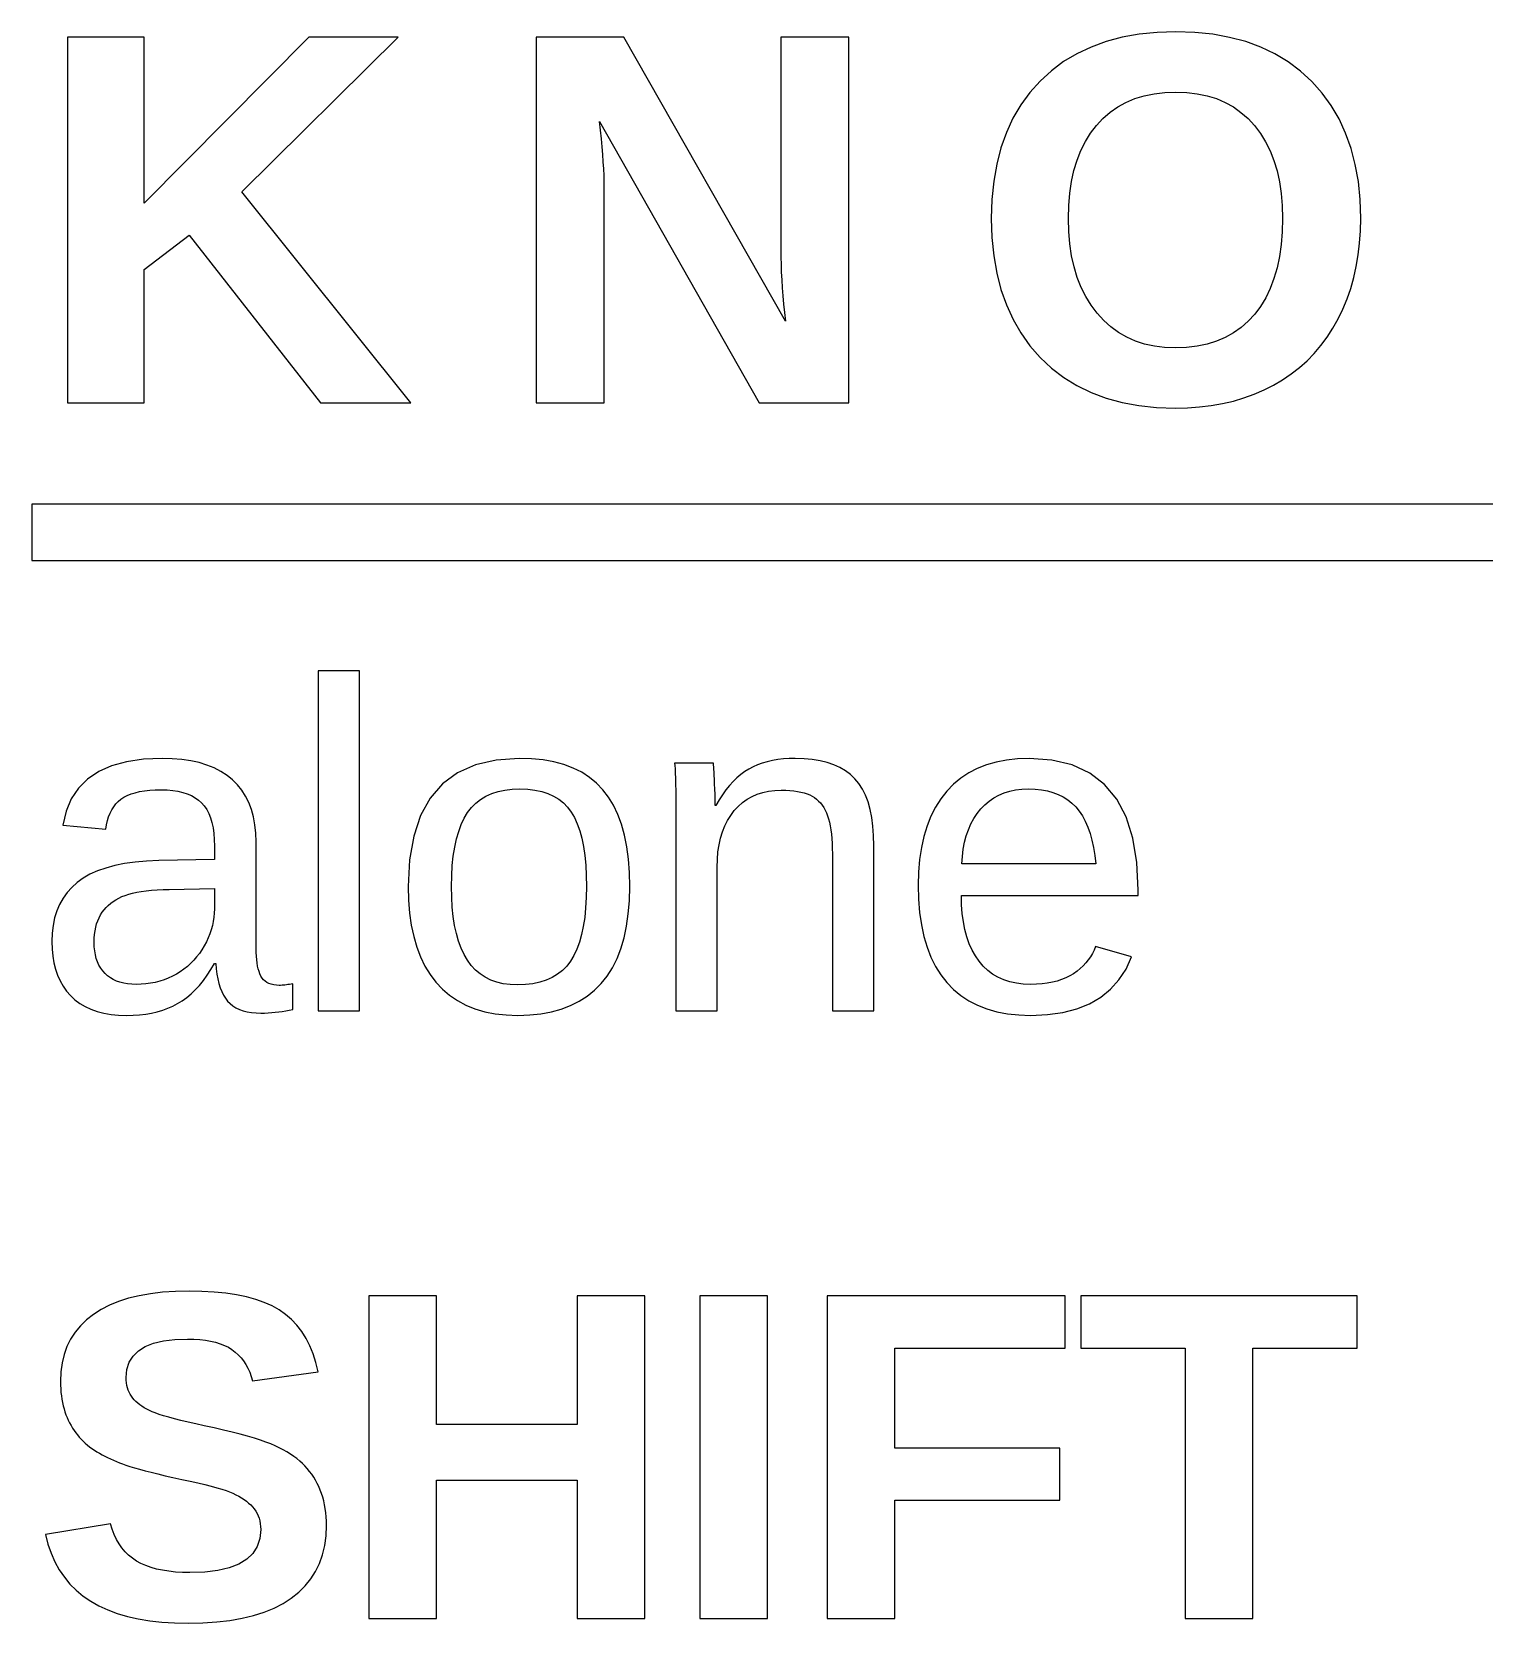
# Model space of a CAD drawing. Header units: metres. Extents: x 8.1 to 95, y -21.3 to 62.6.
# Drawn here: x 76 to 82.45, y 31.68 to 38.75 of the extents above; entities that cross this region are included whole.
import ezdxf

# ---------------------------------------------------------------- set-up
doc = ezdxf.new("R2010")
doc.units = ezdxf.units.M

msp = doc.modelspace()

# ---------------------------------------------------------------- linework, layer by layer
for p, q in [((80.9161, 38.7377), (80.8407, 38.7242)), ((80.9956, 38.7458), (80.9161, 38.7377)), ((81.0794, 38.7485), (80.9956, 38.7458)), ((81.1631, 38.7458), (81.0794, 38.7485)), ((81.2427, 38.7376), (81.1631, 38.7458)), ((81.3181, 38.7239), (81.2427, 38.7376)), ((76.498, 38.7243), (76.1579, 38.7243)), ((76.1579, 38.7243), (76.1579, 37.1)), ((77.23, 38.7243), (76.498, 37.9877)), ((76.498, 37.9877), (76.498, 38.7243)), ((76.9326, 38.0372), (77.6266, 38.7243)), ((77.6266, 38.7243), (77.23, 38.7243)), ((78.6279, 38.7243), (78.2394, 38.7243)), ((78.2394, 38.7243), (78.2394, 37.1)), ((79.3461, 37.4631), (78.6279, 38.7243)), ((79.6274, 38.7243), (79.3253, 38.7243)), ((79.3253, 38.7243), (79.3253, 37.7801)), ((79.6274, 37.1), (79.6274, 38.7243)), ((80.7026, 38.6809), (80.6398, 38.6512)), ((80.7696, 38.7052), (80.7026, 38.6809)), ((80.8407, 38.7242), (80.7696, 38.7052)), ((81.3893, 38.7048), (81.3181, 38.7239)), ((81.4563, 38.6802), (81.3893, 38.7048)), ((81.5192, 38.6501), (81.4563, 38.6802)), ((80.5811, 38.616), (80.5267, 38.5754)), ((80.6398, 38.6512), (80.5811, 38.616)), ((81.5779, 38.6146), (81.5192, 38.6501)), ((81.6325, 38.5736), (81.5779, 38.6146)), ((80.4764, 38.5295), (80.431, 38.4787)), ((80.5267, 38.5754), (80.4764, 38.5295)), ((81.6828, 38.5272), (81.6325, 38.5736)), ((81.7285, 38.476), (81.6828, 38.5272)), ((80.431, 38.4787), (80.3908, 38.4236)), ((80.897, 38.4518), (80.9387, 38.4646)), ((80.9387, 38.4646), (80.983, 38.4737)), ((80.983, 38.4737), (81.0299, 38.4792)), ((81.0299, 38.4792), (81.0794, 38.481)), ((81.0794, 38.481), (81.1281, 38.4792)), ((81.1281, 38.4792), (81.1743, 38.4737)), ((81.1743, 38.4737), (81.2181, 38.4645)), ((81.2181, 38.4645), (81.2594, 38.4516)), ((81.7687, 38.4207), (81.7285, 38.476)), ((80.3908, 38.4236), (80.356, 38.3644)), ((80.7555, 38.364), (80.7871, 38.3914)), ((80.7871, 38.3914), (80.8211, 38.4152)), ((80.8211, 38.4152), (80.8578, 38.4353)), ((80.8578, 38.4353), (80.897, 38.4518)), ((81.2594, 38.4516), (81.2982, 38.435)), ((81.2982, 38.435), (81.3345, 38.4147)), ((81.3345, 38.4147), (81.3684, 38.3907)), ((81.3684, 38.3907), (81.3997, 38.3631)), ((81.8036, 38.3613), (81.7687, 38.4207)), ((78.525, 38.3112), (78.5207, 38.3508)), ((78.5207, 38.3508), (79.2285, 37.1)), ((80.356, 38.3644), (80.3266, 38.3008)), ((80.7005, 38.2986), (80.7266, 38.3329)), ((80.7266, 38.3329), (80.7555, 38.364)), ((81.3997, 38.3631), (81.4287, 38.3318)), ((81.4287, 38.3318), (81.4548, 38.2972)), ((81.8331, 38.2979), (81.8036, 38.3613)), ((78.5289, 38.2734), (78.525, 38.3112)), ((78.5322, 38.2373), (78.5289, 38.2734)), ((80.3266, 38.3008), (80.3025, 38.2331)), ((80.6574, 38.2212), (80.6774, 38.2613)), ((80.6774, 38.2613), (80.7005, 38.2986)), ((81.4548, 38.2972), (81.4778, 38.2598)), ((81.4778, 38.2598), (81.4978, 38.2196)), ((81.8572, 38.2304), (81.8331, 38.2979)), ((78.535, 38.203), (78.5322, 38.2373)), ((78.5373, 38.1705), (78.535, 38.203)), ((80.3025, 38.2331), (80.2838, 38.1611)), ((80.6267, 38.1322), (80.6405, 38.1781)), ((80.6405, 38.1781), (80.6574, 38.2212)), ((81.4978, 38.2196), (81.5147, 38.1766)), ((81.5147, 38.1766), (81.5286, 38.1308)), ((81.876, 38.1588), (81.8572, 38.2304)), ((78.5391, 38.1397), (78.5373, 38.1705)), ((78.5404, 38.1107), (78.5391, 38.1397)), ((78.5412, 38.0835), (78.5404, 38.1107)), ((80.2838, 38.1611), (80.2704, 38.0848)), ((80.6159, 38.0834), (80.6267, 38.1322)), ((81.5286, 38.1308), (81.5393, 38.0822)), ((81.8894, 38.0831), (81.876, 38.1588)), ((77.6831, 37.1), (76.9326, 38.0372)), ((78.5414, 38.058), (78.5412, 38.0835)), ((78.5414, 37.1), (78.5414, 38.058)), ((80.2704, 38.0848), (80.2624, 38.0044)), ((80.6036, 37.9771), (80.6082, 38.0317)), ((80.6082, 38.0317), (80.6159, 38.0834)), ((81.5393, 38.0822), (81.547, 38.0309)), ((81.547, 38.0309), (81.5516, 37.9766)), ((81.8975, 38.0034), (81.8894, 38.0831)), ((80.2624, 38.0044), (80.2597, 37.9196)), ((80.6021, 37.9196), (80.6036, 37.9771)), ((81.5516, 37.9766), (81.5532, 37.9196)), ((81.9002, 37.9196), (81.8975, 38.0034)), ((80.2597, 37.9196), (80.2624, 37.8346)), ((80.6037, 37.8616), (80.6021, 37.9196)), ((81.5532, 37.9196), (81.5516, 37.86)), ((81.8989, 37.864), (81.9002, 37.9196)), ((76.498, 37.6925), (76.6986, 37.8459)), ((76.6986, 37.8459), (77.2819, 37.1)), ((80.2624, 37.8346), (80.2704, 37.7537)), ((80.6084, 37.8064), (80.6037, 37.8616)), ((81.5516, 37.86), (81.547, 37.8034)), ((81.8952, 37.8099), (81.8989, 37.864)), ((79.3253, 37.7801), (79.3256, 37.748)), ((79.3256, 37.748), (79.3264, 37.7151)), ((80.2704, 37.7537), (80.2839, 37.6768)), ((80.6163, 37.754), (80.6084, 37.8064)), ((80.6273, 37.7043), (80.6163, 37.754)), ((81.5394, 37.7499), (81.5287, 37.6996)), ((81.547, 37.8034), (81.5394, 37.7499)), ((81.8803, 37.7063), (81.889, 37.7573)), ((81.889, 37.7573), (81.8952, 37.8099)), ((76.498, 37.1), (76.498, 37.6925)), ((79.3264, 37.7151), (79.3276, 37.6814)), ((79.3276, 37.6814), (79.3294, 37.6469)), ((80.2839, 37.6768), (80.3026, 37.6041)), ((80.6414, 37.6575), (80.6273, 37.7043)), ((81.5287, 37.6996), (81.5149, 37.6523)), ((81.8692, 37.6567), (81.8803, 37.7063)), ((79.3294, 37.6469), (79.3317, 37.6117)), ((79.3317, 37.6117), (79.3345, 37.5757)), ((80.6587, 37.6135), (80.6414, 37.6575)), ((80.6792, 37.5723), (80.6587, 37.6135)), ((81.4981, 37.6081), (81.4782, 37.5671)), ((81.5149, 37.6523), (81.4981, 37.6081)), ((81.8395, 37.5621), (81.8556, 37.6086)), ((81.8556, 37.6086), (81.8692, 37.6567)), ((79.3345, 37.5757), (79.3379, 37.539)), ((79.3379, 37.539), (79.3417, 37.5014)), ((80.3026, 37.6041), (80.3268, 37.5355)), ((80.3268, 37.5355), (80.3563, 37.4711)), ((80.7028, 37.5339), (80.6792, 37.5723)), ((81.4782, 37.5671), (81.4552, 37.5291)), ((81.8209, 37.517), (81.8395, 37.5621)), ((79.3417, 37.5014), (79.3461, 37.4631)), ((80.3563, 37.4711), (80.3912, 37.4107)), ((80.7295, 37.4983), (80.7028, 37.5339)), ((80.7589, 37.466), (80.7295, 37.4983)), ((80.7907, 37.4375), (80.7589, 37.466)), ((81.4292, 37.4942), (81.4004, 37.4628)), ((81.4552, 37.5291), (81.4292, 37.4942)), ((81.7765, 37.4318), (81.7999, 37.4735)), ((81.7999, 37.4735), (81.8209, 37.517)), ((80.3912, 37.4107), (80.4314, 37.3544)), ((80.8247, 37.4128), (80.7907, 37.4375)), ((80.861, 37.3919), (80.8247, 37.4128)), ((81.335, 37.411), (81.2985, 37.3906)), ((81.369, 37.435), (81.335, 37.411)), ((81.4004, 37.4628), (81.369, 37.435)), ((81.751, 37.3924), (81.7765, 37.4318)), ((80.4314, 37.3544), (80.477, 37.3023)), ((80.8997, 37.3748), (80.861, 37.3919)), ((80.9406, 37.3615), (80.8997, 37.3748)), ((80.9838, 37.352), (80.9406, 37.3615)), ((81.0293, 37.3463), (80.9838, 37.352)), ((81.0771, 37.3444), (81.0293, 37.3463)), ((81.1265, 37.3462), (81.0771, 37.3444)), ((81.1733, 37.3518), (81.1265, 37.3462)), ((81.2176, 37.361), (81.1733, 37.3518)), ((81.2593, 37.374), (81.2176, 37.361)), ((81.2985, 37.3906), (81.2593, 37.374)), ((81.6936, 37.3202), (81.7234, 37.3552)), ((81.7234, 37.3552), (81.751, 37.3924)), ((80.477, 37.3023), (80.5274, 37.255)), ((80.5274, 37.255), (80.5818, 37.2133)), ((81.5916, 37.2288), (81.6277, 37.257)), ((81.6277, 37.257), (81.6617, 37.2875)), ((81.6617, 37.2875), (81.6936, 37.3202)), ((80.5818, 37.2133), (80.6403, 37.1771)), ((81.5128, 37.179), (81.5533, 37.2027)), ((81.5533, 37.2027), (81.5916, 37.2288)), ((80.6403, 37.1771), (80.7029, 37.1465)), ((80.7029, 37.1465), (80.7695, 37.1214)), ((80.7695, 37.1214), (80.8403, 37.102)), ((81.3345, 37.1084), (81.3814, 37.1223)), ((81.3814, 37.1223), (81.4267, 37.1386)), ((81.4267, 37.1386), (81.4706, 37.1575)), ((81.4706, 37.1575), (81.5128, 37.179)), ((76.1579, 37.1), (76.498, 37.1)), ((77.2819, 37.1), (77.6831, 37.1)), ((78.2394, 37.1), (78.5414, 37.1)), ((79.2285, 37.1), (79.6274, 37.1)), ((80.8403, 37.102), (80.9151, 37.0881)), ((80.9151, 37.0881), (80.994, 37.0797)), ((80.994, 37.0797), (81.0771, 37.077)), ((81.0771, 37.077), (81.1316, 37.0782)), ((81.1316, 37.0782), (81.1846, 37.082)), ((81.1846, 37.082), (81.2361, 37.0883)), ((81.2361, 37.0883), (81.2861, 37.0971)), ((81.2861, 37.0971), (81.3345, 37.1084)), ((95, 36.65), (76, 36.65)), ((76, 36.65), (76, 36.4)), ((76, 36.4), (95, 36.4)), ((77.4549, 35.9095), (77.2719, 35.9095)), ((77.2719, 35.9095), (77.2719, 34.4)), ((77.4549, 34.4), (77.4549, 35.9095)), ((76.3543, 35.4879), (76.2967, 35.4622)), ((76.4205, 35.5063), (76.3543, 35.4879)), ((76.4954, 35.5173), (76.4205, 35.5063)), ((76.5788, 35.5209), (76.4954, 35.5173)), ((76.6236, 35.5197), (76.5788, 35.5209)), ((76.6659, 35.5162), (76.6236, 35.5197)), ((76.7057, 35.5103), (76.6659, 35.5162)), ((76.7429, 35.5021), (76.7057, 35.5103)), ((76.7776, 35.4916), (76.7429, 35.5021)), ((76.8098, 35.4787), (76.7776, 35.4916)), ((77.9694, 35.4928), (77.8902, 35.4576)), ((78.0608, 35.5139), (77.9694, 35.4928)), ((78.1643, 35.5209), (78.0608, 35.5139)), ((78.2187, 35.5192), (78.1643, 35.5209)), ((78.2698, 35.5141), (78.2187, 35.5192)), ((78.3177, 35.5055), (78.2698, 35.5141)), ((78.3622, 35.4935), (78.3177, 35.5055)), ((78.4035, 35.4781), (78.3622, 35.4935)), ((79.0262, 35.5006), (78.8533, 35.5006)), ((78.8533, 35.5006), (78.8546, 35.4892)), ((78.8546, 35.4892), (78.8557, 35.4742)), ((79.0265, 35.4992), (79.0262, 35.5006)), ((79.0267, 35.4975), (79.0265, 35.4992)), ((79.0271, 35.4926), (79.0267, 35.4975)), ((79.0278, 35.4822), (79.0271, 35.4926)), ((79.2222, 35.4923), (79.2023, 35.4836)), ((79.2431, 35.4999), (79.2222, 35.4923)), ((79.265, 35.5063), (79.2431, 35.4999)), ((79.2879, 35.5116), (79.265, 35.5063)), ((79.3118, 35.5157), (79.2879, 35.5116)), ((79.3367, 35.5186), (79.3118, 35.5157)), ((79.3625, 35.5203), (79.3367, 35.5186)), ((79.3894, 35.5209), (79.3625, 35.5203)), ((79.4284, 35.5198), (79.3894, 35.5209)), ((79.465, 35.5165), (79.4284, 35.5198)), ((79.4993, 35.5109), (79.465, 35.5165)), ((79.5311, 35.5031), (79.4993, 35.5109)), ((79.5606, 35.4931), (79.5311, 35.5031)), ((79.5876, 35.4809), (79.5606, 35.4931)), ((80.2382, 35.4922), (80.1977, 35.476)), ((80.2814, 35.5048), (80.2382, 35.4922)), ((80.3273, 35.5137), (80.2814, 35.5048)), ((80.376, 35.5191), (80.3273, 35.5137)), ((80.4273, 35.5209), (80.376, 35.5191)), ((80.5291, 35.5137), (80.4273, 35.5209)), ((80.619, 35.492), (80.5291, 35.5137)), ((80.6968, 35.4559), (80.619, 35.492)), ((76.2476, 35.4292), (76.2072, 35.3889)), ((76.2967, 35.4622), (76.2476, 35.4292)), ((76.8394, 35.4634), (76.8098, 35.4787)), ((76.8665, 35.4458), (76.8394, 35.4634)), ((76.891, 35.4258), (76.8665, 35.4458)), ((76.913, 35.4036), (76.891, 35.4258)), ((77.8902, 35.4576), (77.8232, 35.4084)), ((78.4414, 35.4592), (78.4035, 35.4781)), ((78.4761, 35.4369), (78.4414, 35.4592)), ((78.5075, 35.4112), (78.4761, 35.4369)), ((78.8557, 35.4742), (78.8567, 35.4555)), ((78.8567, 35.4555), (78.8575, 35.4331)), ((78.8575, 35.4331), (78.8582, 35.407)), ((79.0308, 35.4217), (79.0278, 35.4822)), ((79.0315, 35.4063), (79.0308, 35.4217)), ((79.1136, 35.4184), (79.0974, 35.4005)), ((79.1303, 35.4347), (79.1136, 35.4184)), ((79.1475, 35.4493), (79.1303, 35.4347)), ((79.1652, 35.4623), (79.1475, 35.4493)), ((79.1834, 35.4736), (79.1652, 35.4623)), ((79.2023, 35.4836), (79.1834, 35.4736)), ((79.6122, 35.4665), (79.5876, 35.4809)), ((79.6345, 35.4498), (79.6122, 35.4665)), ((79.6543, 35.4309), (79.6345, 35.4498)), ((79.672, 35.4095), (79.6543, 35.4309)), ((80.1248, 35.4329), (80.0923, 35.406)), ((80.1599, 35.4563), (80.1248, 35.4329)), ((80.1977, 35.476), (80.1599, 35.4563)), ((80.7627, 35.4054), (80.6968, 35.4559)), ((76.2072, 35.3889), (76.1753, 35.3412)), ((76.3957, 35.3399), (76.4089, 35.3486)), ((76.4089, 35.3486), (76.4239, 35.3563)), ((76.4239, 35.3563), (76.4404, 35.363)), ((76.4404, 35.363), (76.4587, 35.3687)), ((76.4587, 35.3687), (76.4786, 35.3733)), ((76.4786, 35.3733), (76.5001, 35.3769)), ((76.5001, 35.3769), (76.5233, 35.3795)), ((76.5233, 35.3795), (76.5482, 35.3811)), ((76.5482, 35.3811), (76.5747, 35.3816)), ((76.5747, 35.3816), (76.601, 35.3809)), ((76.601, 35.3809), (76.6257, 35.3787)), ((76.6257, 35.3787), (76.6488, 35.3751)), ((76.6488, 35.3751), (76.6703, 35.3701)), ((76.6703, 35.3701), (76.6902, 35.3637)), ((76.6902, 35.3637), (76.7085, 35.3558)), ((76.7085, 35.3558), (76.7252, 35.3465)), ((76.7252, 35.3465), (76.7403, 35.3358)), ((76.9324, 35.3793), (76.913, 35.4036)), ((76.9492, 35.353), (76.9324, 35.3793)), ((76.9635, 35.3245), (76.9492, 35.353)), ((77.7684, 35.3451), (77.7258, 35.2678)), ((77.8232, 35.4084), (77.7684, 35.3451)), ((77.9926, 35.3388), (78.0163, 35.3531)), ((78.0163, 35.3531), (78.0421, 35.3648)), ((78.0421, 35.3648), (78.0701, 35.3739)), ((78.0701, 35.3739), (78.1003, 35.3804)), ((78.1003, 35.3804), (78.1327, 35.3843)), ((78.1327, 35.3843), (78.1673, 35.3856)), ((78.1673, 35.3856), (78.2017, 35.3844)), ((78.2017, 35.3844), (78.2338, 35.3805)), ((78.2338, 35.3805), (78.2636, 35.3742)), ((78.2636, 35.3742), (78.2911, 35.3652)), ((78.2911, 35.3652), (78.3164, 35.3538)), ((78.3164, 35.3538), (78.3394, 35.3398)), ((78.5356, 35.3821), (78.5075, 35.4112)), ((78.5605, 35.3493), (78.5356, 35.3821)), ((78.5826, 35.3128), (78.5605, 35.3493)), ((78.8582, 35.407), (78.8587, 35.3772)), ((78.8587, 35.3772), (78.8591, 35.3437)), ((79.0323, 35.3858), (79.0315, 35.4063)), ((79.0331, 35.3603), (79.0323, 35.3858)), ((79.0344, 35.3124), (79.0331, 35.3603)), ((79.0664, 35.3598), (79.0517, 35.3369)), ((79.0817, 35.381), (79.0664, 35.3598)), ((79.0974, 35.4005), (79.0817, 35.381)), ((79.1759, 35.3393), (79.1977, 35.3516)), ((79.1977, 35.3516), (79.2208, 35.3616)), ((79.2208, 35.3616), (79.2454, 35.3695)), ((79.2454, 35.3695), (79.2713, 35.3751)), ((79.2713, 35.3751), (79.2986, 35.3784)), ((79.2986, 35.3784), (79.3273, 35.3795)), ((79.3273, 35.3795), (79.3469, 35.3792)), ((79.3469, 35.3792), (79.3654, 35.3782)), ((79.3654, 35.3782), (79.3828, 35.3766)), ((79.3828, 35.3766), (79.3992, 35.3743)), ((79.3992, 35.3743), (79.4144, 35.3714)), ((79.4144, 35.3714), (79.4286, 35.3678)), ((79.4286, 35.3678), (79.4417, 35.3635)), ((79.4417, 35.3635), (79.4537, 35.3586)), ((79.4537, 35.3586), (79.4646, 35.3531)), ((79.4646, 35.3531), (79.4747, 35.3468)), ((79.4747, 35.3468), (79.4842, 35.3397)), ((79.6875, 35.3851), (79.672, 35.4095)), ((79.701, 35.3578), (79.6875, 35.3851)), ((79.7124, 35.3277), (79.701, 35.3578)), ((80.0626, 35.3755), (80.0358, 35.3416)), ((80.0923, 35.406), (80.0626, 35.3755)), ((80.2505, 35.3318), (80.2712, 35.3461)), ((80.2712, 35.3461), (80.2933, 35.3582)), ((80.2933, 35.3582), (80.3167, 35.3681)), ((80.3167, 35.3681), (80.3416, 35.3757)), ((80.3416, 35.3757), (80.3678, 35.3812)), ((80.3678, 35.3812), (80.3953, 35.3845)), ((80.3953, 35.3845), (80.4242, 35.3856)), ((80.4242, 35.3856), (80.454, 35.3846)), ((80.454, 35.3846), (80.4821, 35.3817)), ((80.4821, 35.3817), (80.5087, 35.3768)), ((80.5087, 35.3768), (80.5336, 35.3699)), ((80.5336, 35.3699), (80.557, 35.361)), ((80.557, 35.361), (80.5788, 35.3501)), ((80.5788, 35.3501), (80.5991, 35.3373)), ((80.8167, 35.3404), (80.7627, 35.4054)), ((76.152, 35.2862), (76.1373, 35.2239)), ((76.1753, 35.3412), (76.152, 35.2862)), ((76.341, 35.2621), (76.3473, 35.2781)), ((76.3473, 35.2781), (76.3548, 35.2929)), ((76.3548, 35.2929), (76.3634, 35.3065)), ((76.3634, 35.3065), (76.373, 35.3189)), ((76.373, 35.3189), (76.3838, 35.33)), ((76.3838, 35.33), (76.3957, 35.3399)), ((76.7403, 35.3358), (76.7537, 35.3236)), ((76.7537, 35.3236), (76.7657, 35.3098)), ((76.7657, 35.3098), (76.7762, 35.2941)), ((76.7762, 35.2941), (76.7854, 35.2765)), ((76.7854, 35.2765), (76.7931, 35.257)), ((76.9751, 35.2939), (76.9635, 35.3245)), ((76.9842, 35.2613), (76.9751, 35.2939)), ((77.9199, 35.2555), (77.9349, 35.2803)), ((77.9349, 35.2803), (77.952, 35.3024)), ((77.952, 35.3024), (77.9712, 35.3219)), ((77.9712, 35.3219), (77.9926, 35.3388)), ((78.3394, 35.3398), (78.3601, 35.3232)), ((78.3601, 35.3232), (78.3785, 35.3041)), ((78.3785, 35.3041), (78.3947, 35.2824)), ((78.3947, 35.2824), (78.4089, 35.2579)), ((78.6017, 35.2725), (78.5826, 35.3128)), ((78.8591, 35.3437), (78.8593, 35.3065)), ((78.8593, 35.3065), (78.8594, 35.2656)), ((79.0374, 35.3124), (79.0344, 35.3124)), ((79.0517, 35.3369), (79.0374, 35.3124)), ((79.1028, 35.268), (79.1188, 35.289)), ((79.1188, 35.289), (79.1364, 35.308)), ((79.1364, 35.308), (79.1555, 35.3248)), ((79.1555, 35.3248), (79.1759, 35.3393)), ((79.4842, 35.3397), (79.493, 35.3317)), ((79.493, 35.3317), (79.5012, 35.323)), ((79.5012, 35.323), (79.5088, 35.3133)), ((79.5088, 35.3133), (79.5157, 35.3029)), ((79.5157, 35.3029), (79.522, 35.2916)), ((79.522, 35.2916), (79.5277, 35.2795)), ((79.5277, 35.2795), (79.5328, 35.2666)), ((79.7217, 35.2946), (79.7124, 35.3277)), ((79.7289, 35.2587), (79.7217, 35.2946)), ((80.0122, 35.3045), (79.9917, 35.2644)), ((80.0358, 35.3416), (80.0122, 35.3045)), ((80.1821, 35.2538), (80.1967, 35.276)), ((80.1967, 35.276), (80.2132, 35.2966)), ((80.2132, 35.2966), (80.2311, 35.3153)), ((80.2311, 35.3153), (80.2505, 35.3318)), ((80.5991, 35.3373), (80.6177, 35.3226)), ((80.6177, 35.3226), (80.6348, 35.3058)), ((80.6348, 35.3058), (80.6503, 35.2869)), ((80.6503, 35.2869), (80.6645, 35.2657)), ((80.8586, 35.261), (80.8167, 35.3404)), ((76.1373, 35.2239), (76.3285, 35.2066)), ((76.3285, 35.2066), (76.3316, 35.2263)), ((76.3316, 35.2263), (76.3357, 35.2448)), ((76.3357, 35.2448), (76.341, 35.2621)), ((76.7931, 35.257), (76.7994, 35.2356)), ((76.7994, 35.2356), (76.8044, 35.2124)), ((76.8044, 35.2124), (76.8079, 35.1872)), ((76.9906, 35.2265), (76.9842, 35.2613)), ((76.9945, 35.1896), (76.9906, 35.2265)), ((77.7258, 35.2678), (77.6953, 35.1763)), ((77.8951, 35.197), (77.9066, 35.2277)), ((77.9066, 35.2277), (77.9199, 35.2555)), ((78.4089, 35.2579), (78.4214, 35.2303)), ((78.4214, 35.2303), (78.4323, 35.1997)), ((78.6179, 35.2284), (78.6017, 35.2725)), ((78.6311, 35.1806), (78.6179, 35.2284)), ((78.8594, 35.2656), (78.8594, 34.4)), ((79.0661, 35.1947), (79.0764, 35.2209)), ((79.0764, 35.2209), (79.0887, 35.2453)), ((79.0887, 35.2453), (79.1028, 35.268)), ((79.5328, 35.2666), (79.5373, 35.2527)), ((79.5373, 35.2527), (79.5412, 35.2375)), ((79.5412, 35.2375), (79.5447, 35.2212)), ((79.5447, 35.2212), (79.5476, 35.2036)), ((79.5476, 35.2036), (79.5499, 35.1849)), ((79.7341, 35.2198), (79.7289, 35.2587)), ((79.7372, 35.178), (79.7341, 35.2198)), ((79.9744, 35.2211), (79.9602, 35.1746)), ((79.9917, 35.2644), (79.9744, 35.2211)), ((80.1488, 35.1772), (80.1582, 35.2044)), ((80.1582, 35.2044), (80.1693, 35.2299)), ((80.1693, 35.2299), (80.1821, 35.2538)), ((80.6645, 35.2657), (80.6772, 35.2421)), ((80.6772, 35.2421), (80.6884, 35.2162)), ((80.6884, 35.2162), (80.6983, 35.188)), ((80.8885, 35.1671), (80.8586, 35.261)), ((76.8079, 35.1872), (76.81, 35.1602)), ((76.81, 35.1602), (76.8107, 35.1313)), ((76.9958, 35.1507), (76.9945, 35.1896)), ((76.9958, 34.6767), (76.9958, 35.1507)), ((77.6953, 35.1763), (77.6771, 35.0708)), ((77.8774, 35.1268), (77.8853, 35.1634)), ((77.8853, 35.1634), (77.8951, 35.197)), ((78.4323, 35.1997), (78.4415, 35.166)), ((78.4415, 35.166), (78.449, 35.1292)), ((78.6414, 35.1289), (78.6311, 35.1806)), ((79.0463, 35.1057), (79.051, 35.1371)), ((79.051, 35.1371), (79.0576, 35.1668)), ((79.0576, 35.1668), (79.0661, 35.1947)), ((79.5499, 35.1849), (79.5518, 35.1649)), ((79.5518, 35.1649), (79.5531, 35.1437)), ((79.5531, 35.1437), (79.5539, 35.1214)), ((79.7383, 35.1334), (79.7372, 35.178)), ((79.7383, 34.4), (79.7383, 35.1334)), ((79.9602, 35.1746), (79.9492, 35.125)), ((80.1355, 35.1179), (80.1413, 35.1483)), ((80.1413, 35.1483), (80.1488, 35.1772)), ((80.6983, 35.188), (80.7067, 35.1575)), ((80.7067, 35.1575), (80.7136, 35.1247)), ((80.9065, 35.0588), (80.8885, 35.1671)), ((76.5096, 35.0648), (76.4591, 35.0603)), ((76.5635, 35.0673), (76.5096, 35.0648)), ((76.8107, 35.0713), (76.5635, 35.0673)), ((76.8107, 35.1313), (76.8107, 35.0713)), ((77.6771, 35.0708), (77.671, 34.9513)), ((77.8667, 35.0449), (77.8712, 35.0873)), ((77.8712, 35.0873), (77.8774, 35.1268)), ((78.449, 35.1292), (78.4548, 35.0894)), ((78.4548, 35.0894), (78.459, 35.0464)), ((78.6487, 35.0735), (78.6414, 35.1289)), ((78.6531, 35.0143), (78.6487, 35.0735)), ((79.0425, 35.0378), (79.0435, 35.0726)), ((79.0435, 35.0726), (79.0463, 35.1057)), ((79.5539, 35.1214), (79.5542, 35.0978)), ((79.5542, 35.0978), (79.5542, 34.4)), ((79.9413, 35.0723), (79.9365, 35.0164)), ((79.9492, 35.125), (79.9413, 35.0723)), ((80.1292, 35.052), (80.1315, 35.0858)), ((80.1315, 35.0858), (80.1355, 35.1179)), ((80.7136, 35.1247), (80.7192, 35.0895)), ((80.7192, 35.0895), (80.7233, 35.052)), ((76.2576, 35.0061), (76.2276, 34.9889)), ((76.2911, 35.0211), (76.2576, 35.0061)), ((76.328, 35.0341), (76.2911, 35.0211)), ((76.3683, 35.045), (76.328, 35.0341)), ((76.412, 35.0537), (76.3683, 35.045)), ((76.4591, 35.0603), (76.412, 35.0537)), ((77.8632, 34.9513), (77.8641, 34.9996)), ((77.8641, 34.9996), (77.8667, 35.0449)), ((78.459, 35.0464), (78.4615, 35.0004)), ((78.4615, 35.0004), (78.4623, 34.9513)), ((78.6546, 34.9513), (78.6531, 35.0143)), ((79.0425, 34.4), (79.0425, 35.0378)), ((79.9365, 35.0164), (79.935, 34.9574)), ((80.7233, 35.052), (80.1292, 35.052)), ((80.9125, 34.936), (80.9065, 35.0588)), ((76.1565, 34.925), (76.1384, 34.8998)), ((76.1773, 34.9483), (76.1565, 34.925)), ((76.2009, 34.9696), (76.1773, 34.9483)), ((76.2276, 34.9889), (76.2009, 34.9696)), ((76.4301, 34.9178), (76.4472, 34.9224)), ((76.4472, 34.9224), (76.4659, 34.9264)), ((76.4659, 34.9264), (76.4861, 34.9299)), ((76.4861, 34.9299), (76.5078, 34.9329)), ((76.5078, 34.9329), (76.5311, 34.9353)), ((76.5311, 34.9353), (76.556, 34.9371)), ((76.556, 34.9371), (76.5824, 34.9384)), ((76.5824, 34.9384), (76.6103, 34.9391)), ((76.6103, 34.9391), (76.8107, 34.9432)), ((76.8107, 34.9432), (76.8107, 34.8526)), ((77.671, 34.9513), (77.6725, 34.8912)), ((77.8641, 34.9043), (77.8632, 34.9513)), ((78.4623, 34.9513), (78.4615, 34.9028)), ((78.653, 34.8889), (78.6546, 34.9513)), ((79.935, 34.9574), (79.9365, 34.8954)), ((80.9125, 34.9116), (80.9125, 34.936)), ((76.1232, 34.8726), (76.1107, 34.8434)), ((76.1384, 34.8998), (76.1232, 34.8726)), ((76.3206, 34.8483), (76.3296, 34.8587)), ((76.3296, 34.8587), (76.3394, 34.8683)), ((76.3394, 34.8683), (76.35, 34.8774)), ((76.35, 34.8774), (76.3614, 34.8857)), ((76.3614, 34.8857), (76.3735, 34.8934)), ((76.3735, 34.8934), (76.3864, 34.9005)), ((76.3864, 34.9005), (76.4001, 34.9069)), ((76.4001, 34.9069), (76.4145, 34.9126)), ((76.4145, 34.9126), (76.4301, 34.9178)), ((76.8107, 34.8526), (76.8101, 34.8339)), ((77.6725, 34.8912), (77.677, 34.8343)), ((77.8667, 34.8599), (77.8641, 34.9043)), ((77.8711, 34.8182), (77.8667, 34.8599)), ((78.4588, 34.8573), (78.4545, 34.8147)), ((78.4615, 34.9028), (78.4588, 34.8573)), ((78.6483, 34.8302), (78.653, 34.8889)), ((79.9365, 34.8954), (79.9413, 34.8369)), ((80.1282, 34.8707), (80.1272, 34.9116)), ((80.1272, 34.9116), (80.9125, 34.9116)), ((80.1311, 34.8318), (80.1282, 34.8707)), ((76.094, 34.7792), (76.0899, 34.7442)), ((76.101, 34.8123), (76.094, 34.7792)), ((76.1107, 34.8434), (76.101, 34.8123)), ((76.2837, 34.7711), (76.2877, 34.7859)), ((76.2877, 34.7859), (76.2925, 34.8)), ((76.2925, 34.8), (76.2982, 34.8132)), ((76.2982, 34.8132), (76.3048, 34.8257)), ((76.3048, 34.8257), (76.3123, 34.8374)), ((76.3123, 34.8374), (76.3206, 34.8483)), ((76.8018, 34.7785), (76.7967, 34.7602)), ((76.8057, 34.7969), (76.8018, 34.7785)), ((76.8085, 34.8153), (76.8057, 34.7969)), ((76.8101, 34.8339), (76.8085, 34.8153)), ((77.677, 34.8343), (77.6846, 34.7807)), ((77.6846, 34.7807), (77.6953, 34.7303)), ((77.8772, 34.7792), (77.8711, 34.8182)), ((77.885, 34.7429), (77.8772, 34.7792)), ((78.4545, 34.8147), (78.4484, 34.775)), ((78.6405, 34.7751), (78.6483, 34.8302)), ((79.9413, 34.8369), (79.9492, 34.7819)), ((79.9492, 34.7819), (79.9602, 34.7304)), ((80.1359, 34.7951), (80.1311, 34.8318)), ((80.1427, 34.7605), (80.1359, 34.7951)), ((76.0899, 34.7442), (76.0885, 34.7072)), ((76.2767, 34.7041), (76.2771, 34.722)), ((76.2771, 34.722), (76.2784, 34.7392)), ((76.2784, 34.7392), (76.2806, 34.7556)), ((76.2806, 34.7556), (76.2837, 34.7711)), ((76.7833, 34.7241), (76.7749, 34.7062)), ((76.7906, 34.7421), (76.7833, 34.7241)), ((76.7967, 34.7602), (76.7906, 34.7421)), ((77.6953, 34.7303), (77.709, 34.6831)), ((77.8946, 34.7092), (77.885, 34.7429)), ((77.906, 34.6782), (77.8946, 34.7092)), ((78.4405, 34.7383), (78.4309, 34.7045)), ((78.4484, 34.775), (78.4405, 34.7383)), ((78.6153, 34.6758), (78.6295, 34.7236)), ((78.6295, 34.7236), (78.6405, 34.7751)), ((79.9602, 34.7304), (79.9744, 34.6823)), ((80.1514, 34.7281), (80.1427, 34.7605)), ((80.162, 34.6978), (80.1514, 34.7281)), ((76.0885, 34.7072), (76.0895, 34.6741)), ((76.0895, 34.6741), (76.0926, 34.6426)), ((76.0926, 34.6426), (76.0978, 34.6127)), ((76.2773, 34.6847), (76.2767, 34.7041)), ((76.2791, 34.6664), (76.2773, 34.6847)), ((76.282, 34.649), (76.2791, 34.6664)), ((76.2862, 34.6326), (76.282, 34.649)), ((76.7316, 34.6389), (76.7187, 34.6241)), ((76.7437, 34.6546), (76.7316, 34.6389)), ((76.755, 34.671), (76.7437, 34.6546)), ((76.7654, 34.6884), (76.755, 34.671)), ((76.7749, 34.7062), (76.7654, 34.6884)), ((76.9961, 34.6591), (76.9958, 34.6767)), ((76.9969, 34.6425), (76.9961, 34.6591)), ((76.9982, 34.6269), (76.9969, 34.6425)), ((77.709, 34.6831), (77.7257, 34.6391)), ((77.7257, 34.6391), (77.7454, 34.5984)), ((77.9191, 34.6499), (77.906, 34.6782)), ((77.9339, 34.6243), (77.9191, 34.6499)), ((78.4065, 34.6457), (78.3916, 34.6207)), ((78.4196, 34.6736), (78.4065, 34.6457)), ((78.4309, 34.7045), (78.4196, 34.6736)), ((78.5981, 34.6317), (78.6153, 34.6758)), ((79.9744, 34.6823), (79.9917, 34.6378)), ((79.9917, 34.6378), (80.0122, 34.5967)), ((80.1746, 34.6696), (80.162, 34.6978)), ((80.1891, 34.6436), (80.1746, 34.6696)), ((80.2055, 34.6197), (80.1891, 34.6436)), ((80.7002, 34.6398), (80.6905, 34.6257)), ((80.7087, 34.6545), (80.7002, 34.6398)), ((80.716, 34.6698), (80.7087, 34.6545)), ((80.7223, 34.6858), (80.716, 34.6698)), ((80.883, 34.64), (80.7223, 34.6858)), ((80.858, 34.5854), (80.883, 34.64)), ((76.0978, 34.6127), (76.105, 34.5844)), ((76.105, 34.5844), (76.1142, 34.5577)), ((76.2916, 34.6172), (76.2862, 34.6326)), ((76.2981, 34.6029), (76.2916, 34.6172)), ((76.3059, 34.5895), (76.2981, 34.6029)), ((76.3148, 34.5771), (76.3059, 34.5895)), ((76.325, 34.5658), (76.3148, 34.5771)), ((76.6588, 34.5733), (76.6418, 34.5627)), ((76.675, 34.5848), (76.6588, 34.5733)), ((76.6904, 34.597), (76.675, 34.5848)), ((76.7049, 34.6102), (76.6904, 34.597)), ((76.7187, 34.6241), (76.7049, 34.6102)), ((76.7784, 34.5581), (76.7948, 34.5834)), ((76.7948, 34.5834), (76.8107, 34.6105)), ((76.8107, 34.6105), (76.8168, 34.6105)), ((76.8168, 34.6105), (76.8186, 34.586)), ((76.8186, 34.586), (76.8215, 34.5629)), ((77, 34.6123), (76.9982, 34.6269)), ((77.0024, 34.5986), (77, 34.6123)), ((77.0053, 34.586), (77.0024, 34.5986)), ((77.0087, 34.5744), (77.0053, 34.586)), ((77.0127, 34.5637), (77.0087, 34.5744)), ((77.7454, 34.5984), (77.7682, 34.5609)), ((77.9506, 34.6013), (77.9339, 34.6243)), ((77.9693, 34.5811), (77.9506, 34.6013)), ((77.99, 34.5635), (77.9693, 34.5811)), ((78.3556, 34.5789), (78.3341, 34.562)), ((78.3748, 34.5985), (78.3556, 34.5789)), ((78.3916, 34.6207), (78.3748, 34.5985)), ((78.5541, 34.5543), (78.5777, 34.5912)), ((78.5777, 34.5912), (78.5981, 34.6317)), ((80.0122, 34.5967), (80.0358, 34.5592)), ((80.2238, 34.5981), (80.2055, 34.6197)), ((80.2439, 34.5791), (80.2238, 34.5981)), ((80.2658, 34.5626), (80.2439, 34.5791)), ((80.6405, 34.5757), (80.6251, 34.5648)), ((80.6547, 34.5873), (80.6405, 34.5757)), ((80.6678, 34.5995), (80.6547, 34.5873)), ((80.6797, 34.6123), (80.6678, 34.5995)), ((80.6905, 34.6257), (80.6797, 34.6123)), ((80.8267, 34.5372), (80.858, 34.5854)), ((76.1142, 34.5577), (76.1256, 34.5327)), ((76.1256, 34.5327), (76.1389, 34.5092)), ((76.1389, 34.5092), (76.1544, 34.4874)), ((76.3362, 34.5555), (76.325, 34.5658)), ((76.3485, 34.5465), (76.3362, 34.5555)), ((76.3618, 34.5387), (76.3485, 34.5465)), ((76.3761, 34.532), (76.3618, 34.5387)), ((76.3914, 34.5266), (76.3761, 34.532)), ((76.4077, 34.5224), (76.3914, 34.5266)), ((76.4251, 34.5194), (76.4077, 34.5224)), ((76.4434, 34.5176), (76.4251, 34.5194)), ((76.4628, 34.517), (76.4434, 34.5176)), ((76.4849, 34.5175), (76.4628, 34.517)), ((76.5065, 34.5192), (76.4849, 34.5175)), ((76.5275, 34.522), (76.5065, 34.5192)), ((76.5479, 34.526), (76.5275, 34.522)), ((76.5678, 34.5311), (76.5479, 34.526)), ((76.5871, 34.5373), (76.5678, 34.5311)), ((76.6059, 34.5446), (76.5871, 34.5373)), ((76.6241, 34.5531), (76.6059, 34.5446)), ((76.6418, 34.5627), (76.6241, 34.5531)), ((76.7256, 34.4931), (76.7438, 34.513)), ((76.7438, 34.513), (76.7614, 34.5347)), ((76.7614, 34.5347), (76.7784, 34.5581)), ((76.8215, 34.5629), (76.8253, 34.5413)), ((76.8253, 34.5413), (76.8302, 34.5212)), ((76.8302, 34.5212), (76.836, 34.5026)), ((76.836, 34.5026), (76.8428, 34.4855)), ((77.0172, 34.5541), (77.0127, 34.5637)), ((77.0224, 34.5454), (77.0172, 34.5541)), ((77.0286, 34.5378), (77.0224, 34.5454)), ((77.0357, 34.5312), (77.0286, 34.5378)), ((77.0438, 34.5256), (77.0357, 34.5312)), ((77.0528, 34.521), (77.0438, 34.5256)), ((77.0629, 34.5175), (77.0528, 34.521)), ((77.0738, 34.5149), (77.0629, 34.5175)), ((77.0857, 34.5134), (77.0738, 34.5149)), ((77.0986, 34.5129), (77.0857, 34.5134)), ((77.1045, 34.513), (77.0986, 34.5129)), ((77.1107, 34.5132), (77.1045, 34.513)), ((77.117, 34.5137), (77.1107, 34.5132)), ((77.1235, 34.5143), (77.117, 34.5137)), ((77.1301, 34.5151), (77.1235, 34.5143)), ((77.137, 34.5161), (77.1301, 34.5151)), ((77.144, 34.5172), (77.137, 34.5161)), ((77.1512, 34.5185), (77.144, 34.5172)), ((77.1586, 34.52), (77.1512, 34.5185)), ((77.1586, 34.4061), (77.1586, 34.52)), ((77.7682, 34.5609), (77.794, 34.5266)), ((77.794, 34.5266), (77.8229, 34.4958)), ((77.8229, 34.4958), (77.8546, 34.4686)), ((78.0127, 34.5487), (77.99, 34.5635)), ((78.0374, 34.5365), (78.0127, 34.5487)), ((78.0641, 34.5271), (78.0374, 34.5365)), ((78.0928, 34.5203), (78.0641, 34.5271)), ((78.1235, 34.5163), (78.0928, 34.5203)), ((78.1562, 34.5149), (78.1235, 34.5163)), ((78.1916, 34.5162), (78.1562, 34.5149)), ((78.2247, 34.5202), (78.1916, 34.5162)), ((78.2556, 34.5267), (78.2247, 34.5202)), ((78.2841, 34.5358), (78.2556, 34.5267)), ((78.3102, 34.5476), (78.2841, 34.5358)), ((78.3341, 34.562), (78.3102, 34.5476)), ((78.4978, 34.4914), (78.5274, 34.521)), ((78.5274, 34.521), (78.5541, 34.5543)), ((80.0358, 34.5592), (80.0626, 34.5251)), ((80.0626, 34.5251), (80.0924, 34.4946)), ((80.2894, 34.5487), (80.2658, 34.5626)), ((80.3148, 34.5372), (80.2894, 34.5487)), ((80.3421, 34.5284), (80.3148, 34.5372)), ((80.3711, 34.522), (80.3421, 34.5284)), ((80.4018, 34.5182), (80.3711, 34.522)), ((80.4344, 34.517), (80.4018, 34.5182)), ((80.4603, 34.5175), (80.4344, 34.517)), ((80.485, 34.5193), (80.4603, 34.5175)), ((80.5085, 34.5223), (80.485, 34.5193)), ((80.5309, 34.5264), (80.5085, 34.5223)), ((80.552, 34.5317), (80.5309, 34.5264)), ((80.5721, 34.5382), (80.552, 34.5317)), ((80.5909, 34.5459), (80.5721, 34.5382)), ((80.6086, 34.5547), (80.5909, 34.5459)), ((80.6251, 34.5648), (80.6086, 34.5547)), ((80.7893, 34.4954), (80.8267, 34.5372)), ((76.1544, 34.4874), (76.1719, 34.4671)), ((76.1719, 34.4671), (76.1915, 34.4488)), ((76.1915, 34.4488), (76.213, 34.4326)), ((76.213, 34.4326), (76.2366, 34.4185)), ((76.6263, 34.421), (76.6474, 34.432)), ((76.6474, 34.432), (76.6678, 34.4446)), ((76.6678, 34.4446), (76.6877, 34.459)), ((76.6877, 34.459), (76.7069, 34.4751)), ((76.7069, 34.4751), (76.7256, 34.4931)), ((76.8428, 34.4855), (76.8506, 34.4699)), ((76.8506, 34.4699), (76.8594, 34.4558)), ((76.8594, 34.4558), (76.8692, 34.4432)), ((76.8692, 34.4432), (76.8801, 34.432)), ((76.8801, 34.432), (76.8925, 34.4221)), ((77.8546, 34.4686), (77.8892, 34.445)), ((77.8892, 34.445), (77.9268, 34.425)), ((78.3917, 34.4233), (78.4299, 34.4425)), ((78.4299, 34.4425), (78.4653, 34.4652)), ((78.4653, 34.4652), (78.4978, 34.4914)), ((80.0924, 34.4946), (80.1251, 34.4676)), ((80.1251, 34.4676), (80.1607, 34.4443)), ((80.1607, 34.4443), (80.1991, 34.4245)), ((80.6398, 34.4086), (80.6958, 34.4311)), ((80.6958, 34.4311), (80.7457, 34.46)), ((80.7457, 34.46), (80.7893, 34.4954)), ((76.2366, 34.4185), (76.2623, 34.4066)), ((76.2623, 34.4066), (76.29, 34.3969)), ((76.29, 34.3969), (76.3197, 34.3894)), ((76.3197, 34.3894), (76.3515, 34.384)), ((76.3515, 34.384), (76.3853, 34.3807)), ((76.3853, 34.3807), (76.4211, 34.3797)), ((76.4211, 34.3797), (76.4502, 34.3803)), ((76.4502, 34.3803), (76.4783, 34.3822)), ((76.4783, 34.3822), (76.5055, 34.3855)), ((76.5055, 34.3855), (76.5316, 34.39)), ((76.5316, 34.39), (76.5568, 34.3958)), ((76.5568, 34.3958), (76.5809, 34.4029)), ((76.5809, 34.4029), (76.6041, 34.4113)), ((76.6041, 34.4113), (76.6263, 34.421)), ((76.8925, 34.4221), (76.9062, 34.4135)), ((76.9062, 34.4135), (76.9213, 34.4063)), ((76.9213, 34.4063), (76.9377, 34.4004)), ((76.9377, 34.4004), (76.9555, 34.3958)), ((76.9555, 34.3958), (76.9747, 34.3925)), ((76.9747, 34.3925), (76.9953, 34.3905)), ((76.9953, 34.3905), (77.0172, 34.3898)), ((77.0172, 34.3898), (77.0332, 34.39)), ((77.0332, 34.39), (77.0491, 34.3906)), ((77.0491, 34.3906), (77.065, 34.3916)), ((77.065, 34.3916), (77.0808, 34.3931)), ((77.0808, 34.3931), (77.0965, 34.3949)), ((77.0965, 34.3949), (77.1121, 34.3971)), ((77.1121, 34.3971), (77.1277, 34.3997)), ((77.1277, 34.3997), (77.1432, 34.4027)), ((77.1432, 34.4027), (77.1586, 34.4061)), ((77.2719, 34.4), (77.4549, 34.4)), ((77.9268, 34.425), (77.9672, 34.4087)), ((77.9672, 34.4087), (78.0106, 34.396)), ((78.0106, 34.396), (78.0569, 34.3869)), ((78.0569, 34.3869), (78.1061, 34.3815)), ((78.1061, 34.3815), (78.1582, 34.3797)), ((78.1582, 34.3797), (78.2106, 34.3814)), ((78.2106, 34.3814), (78.2601, 34.3866)), ((78.2601, 34.3866), (78.3068, 34.3954)), ((78.3068, 34.3954), (78.3507, 34.4076)), ((78.3507, 34.4076), (78.3917, 34.4233)), ((78.8594, 34.4), (79.0425, 34.4)), ((79.5542, 34.4), (79.7383, 34.4)), ((80.1991, 34.4245), (80.2404, 34.4084)), ((80.2404, 34.4084), (80.2846, 34.3958)), ((80.2846, 34.3958), (80.3317, 34.3868)), ((80.3317, 34.3868), (80.3816, 34.3815)), ((80.3816, 34.3815), (80.4344, 34.3797)), ((80.4344, 34.3797), (80.5091, 34.3829)), ((80.5091, 34.3829), (80.5775, 34.3925)), ((80.5775, 34.3925), (80.6398, 34.4086)), ((76.6375, 33.1533), (76.5805, 33.1495)), ((76.6978, 33.1546), (76.6375, 33.1533)), ((76.7554, 33.1535), (76.6978, 33.1546)), ((76.8097, 33.1505), (76.7554, 33.1535)), ((76.3445, 33.0921), (76.3072, 33.073)), ((76.3852, 33.1087), (76.3445, 33.0921)), ((76.4291, 33.1227), (76.3852, 33.1087)), ((76.4763, 33.1342), (76.4291, 33.1227)), ((76.5267, 33.1431), (76.4763, 33.1342)), ((76.5805, 33.1495), (76.5267, 33.1431)), ((76.8607, 33.1453), (76.8097, 33.1505)), ((76.9084, 33.1381), (76.8607, 33.1453)), ((76.9529, 33.1288), (76.9084, 33.1381)), ((76.9941, 33.1175), (76.9529, 33.1288)), ((77.032, 33.1041), (76.9941, 33.1175)), ((77.0667, 33.0887), (77.032, 33.1041)), ((77.098, 33.0712), (77.0667, 33.0887)), ((77.7964, 33.1332), (77.4963, 33.1332)), ((77.4963, 33.1332), (77.4963, 31.7)), ((77.7964, 32.5626), (77.7964, 33.1332)), ((78.7211, 33.1332), (78.421, 33.1332)), ((78.421, 33.1332), (78.421, 32.5626)), ((78.7211, 31.7), (78.7211, 33.1332)), ((79.2657, 33.1332), (78.9656, 33.1332)), ((78.9656, 33.1332), (78.9656, 31.7)), ((79.2657, 31.7), (79.2657, 33.1332)), ((80.5877, 33.1332), (79.5309, 33.1332)), ((79.5309, 33.1332), (79.5309, 31.7)), ((80.5877, 32.9013), (80.5877, 33.1332)), ((81.8844, 33.1332), (80.6577, 33.1332)), ((80.6577, 33.1332), (80.6577, 32.9013)), ((81.8844, 32.9013), (81.8844, 33.1332)), ((76.2425, 33.0273), (76.2155, 33.0009)), ((76.2731, 33.0513), (76.2425, 33.0273)), ((76.3072, 33.073), (76.2731, 33.0513)), ((77.1266, 33.0513), (77.098, 33.0712)), ((77.1528, 33.0287), (77.1266, 33.0513)), ((77.1767, 33.0035), (77.1528, 33.0287)), ((76.1722, 32.9416), (76.156, 32.9085)), ((76.192, 32.9724), (76.1722, 32.9416)), ((76.2155, 33.0009), (76.192, 32.9724)), ((76.6345, 32.9399), (76.6917, 32.942)), ((76.6917, 32.942), (76.7194, 32.9414)), ((76.7194, 32.9414), (76.7457, 32.9397)), ((77.1982, 32.9755), (77.1767, 33.0035)), ((77.2173, 32.9449), (77.1982, 32.9755)), ((77.2341, 32.9116), (77.2173, 32.9449)), ((76.1434, 32.8732), (76.1344, 32.8356)), ((76.156, 32.9085), (76.1434, 32.8732)), ((76.4494, 32.866), (76.4729, 32.8892)), ((76.4729, 32.8892), (76.5032, 32.9082)), ((76.5032, 32.9082), (76.5402, 32.923)), ((76.5402, 32.923), (76.584, 32.9335)), ((76.584, 32.9335), (76.6345, 32.9399)), ((76.7457, 32.9397), (76.7705, 32.9368)), ((76.7705, 32.9368), (76.7939, 32.9327)), ((76.7939, 32.9327), (76.8157, 32.9275)), ((76.8157, 32.9275), (76.8361, 32.9212)), ((76.8361, 32.9212), (76.8551, 32.9137)), ((76.8551, 32.9137), (76.8725, 32.905)), ((76.8725, 32.905), (76.8885, 32.8952)), ((76.8885, 32.8952), (76.9032, 32.8842)), ((76.9032, 32.8842), (76.9167, 32.8721)), ((76.9167, 32.8721), (76.9291, 32.8589)), ((77.2486, 32.8756), (77.2341, 32.9116)), ((77.2607, 32.8369), (77.2486, 32.8756)), ((79.8309, 32.4578), (79.8309, 32.9013)), ((79.8309, 32.9013), (80.5877, 32.9013)), ((80.6577, 32.9013), (81.1205, 32.9013)), ((81.1205, 32.9013), (81.1205, 31.7)), ((81.4205, 32.9013), (81.8844, 32.9013)), ((81.4205, 31.7), (81.4205, 32.9013)), ((76.1344, 32.8356), (76.129, 32.7959)), ((76.4191, 32.7711), (76.4224, 32.807)), ((76.4224, 32.807), (76.4325, 32.8386)), ((76.4325, 32.8386), (76.4494, 32.866)), ((76.9291, 32.8589), (76.9404, 32.8445)), ((76.9404, 32.8445), (76.9505, 32.8291)), ((76.9505, 32.8291), (76.9595, 32.8125)), ((76.9595, 32.8125), (76.9673, 32.7947)), ((77.2705, 32.7955), (77.2607, 32.8369)), ((76.129, 32.7959), (76.1272, 32.7538)), ((76.1272, 32.7538), (76.1274, 32.7371)), ((76.1274, 32.7371), (76.1281, 32.7207)), ((76.4194, 32.7589), (76.4191, 32.7711)), ((76.4205, 32.7472), (76.4194, 32.7589)), ((76.4223, 32.7361), (76.4205, 32.7472)), ((76.4248, 32.7254), (76.4223, 32.7361)), ((76.9673, 32.7947), (76.974, 32.7758)), ((76.974, 32.7758), (76.9795, 32.7558)), ((76.9795, 32.7558), (77.2705, 32.7955)), ((76.1281, 32.7207), (76.1293, 32.7049)), ((76.1293, 32.7049), (76.1311, 32.6894)), ((76.1311, 32.6894), (76.1333, 32.6744)), ((76.1333, 32.6744), (76.136, 32.6598)), ((76.136, 32.6598), (76.1391, 32.6456)), ((76.428, 32.7152), (76.4248, 32.7254)), ((76.432, 32.7055), (76.428, 32.7152)), ((76.4366, 32.6964), (76.432, 32.7055)), ((76.442, 32.6877), (76.4366, 32.6964)), ((76.4481, 32.6795), (76.442, 32.6877)), ((76.4548, 32.6718), (76.4481, 32.6795)), ((76.4623, 32.6642), (76.4548, 32.6718)), ((76.4705, 32.657), (76.4623, 32.6642)), ((76.1391, 32.6456), (76.1428, 32.6318)), ((76.1428, 32.6318), (76.147, 32.6185)), ((76.147, 32.6185), (76.1516, 32.6056)), ((76.1516, 32.6056), (76.1566, 32.593)), ((76.1566, 32.593), (76.1619, 32.5809)), ((76.4794, 32.65), (76.4705, 32.657)), ((76.4889, 32.6433), (76.4794, 32.65)), ((76.4991, 32.6368), (76.4889, 32.6433)), ((76.5101, 32.6306), (76.4991, 32.6368)), ((76.5217, 32.6247), (76.5101, 32.6306)), ((76.534, 32.619), (76.5217, 32.6247)), ((76.5481, 32.6133), (76.534, 32.619)), ((76.5651, 32.6073), (76.5481, 32.6133)), ((76.585, 32.601), (76.5651, 32.6073)), ((76.6078, 32.5943), (76.585, 32.601)), ((76.6334, 32.5874), (76.6078, 32.5943)), ((76.662, 32.5801), (76.6334, 32.5874)), ((76.1619, 32.5809), (76.1677, 32.5691)), ((76.1677, 32.5691), (76.1739, 32.5577)), ((76.1739, 32.5577), (76.1804, 32.5466)), ((76.1804, 32.5466), (76.1874, 32.536)), ((76.1874, 32.536), (76.1947, 32.5257)), ((76.1947, 32.5257), (76.2024, 32.5158)), ((76.6934, 32.5726), (76.662, 32.5801)), ((76.7277, 32.5647), (76.6934, 32.5726)), ((76.7649, 32.5565), (76.7277, 32.5647)), ((76.8094, 32.5468), (76.7649, 32.5565)), ((76.8509, 32.5374), (76.8094, 32.5468)), ((76.8895, 32.528), (76.8509, 32.5374)), ((76.9253, 32.5189), (76.8895, 32.528)), ((76.9581, 32.5099), (76.9253, 32.5189)), ((78.421, 32.5626), (77.7964, 32.5626)), ((76.2024, 32.5158), (76.2105, 32.5062)), ((76.2105, 32.5062), (76.219, 32.497)), ((76.219, 32.497), (76.2278, 32.488)), ((76.2278, 32.488), (76.2371, 32.4794)), ((76.2371, 32.4794), (76.2467, 32.4711)), ((76.2467, 32.4711), (76.2567, 32.4631)), ((76.2567, 32.4631), (76.267, 32.4554)), ((76.267, 32.4554), (76.2778, 32.4481)), ((76.2778, 32.4481), (76.2889, 32.441)), ((76.988, 32.5011), (76.9581, 32.5099)), ((77.015, 32.4924), (76.988, 32.5011)), ((77.0392, 32.4839), (77.015, 32.4924)), ((77.0604, 32.4756), (77.0392, 32.4839)), ((77.0797, 32.4672), (77.0604, 32.4756)), ((77.0981, 32.4585), (77.0797, 32.4672)), ((77.1156, 32.4495), (77.0981, 32.4585)), ((77.1322, 32.4402), (77.1156, 32.4495)), ((80.5643, 32.4578), (79.8309, 32.4578)), ((80.5643, 32.2259), (80.5643, 32.4578)), ((76.2889, 32.441), (76.3003, 32.4342)), ((76.3003, 32.4342), (76.3121, 32.4276)), ((76.3121, 32.4276), (76.3241, 32.4212)), ((76.3241, 32.4212), (76.3365, 32.415)), ((76.3365, 32.415), (76.3491, 32.409)), ((76.3491, 32.409), (76.3621, 32.4033)), ((76.3621, 32.4033), (76.3754, 32.3977)), ((76.3754, 32.3977), (76.3889, 32.3923)), ((76.3889, 32.3923), (76.4028, 32.3871)), ((76.4028, 32.3871), (76.418, 32.3818)), ((76.418, 32.3818), (76.4356, 32.3762)), ((76.4356, 32.3762), (76.4557, 32.3702)), ((77.1478, 32.4306), (77.1322, 32.4402)), ((77.1626, 32.4207), (77.1478, 32.4306)), ((77.1764, 32.4105), (77.1626, 32.4207)), ((77.1893, 32.3999), (77.1764, 32.4105)), ((77.2013, 32.3891), (77.1893, 32.3999)), ((77.2125, 32.3779), (77.2013, 32.3891)), ((77.2231, 32.3663), (77.2125, 32.3779)), ((76.4557, 32.3702), (76.4781, 32.3638)), ((76.4781, 32.3638), (76.503, 32.3571)), ((76.503, 32.3571), (76.5303, 32.35)), ((76.5303, 32.35), (76.56, 32.3426)), ((76.56, 32.3426), (76.5921, 32.3348)), ((76.5921, 32.3348), (76.6266, 32.3266)), ((76.6266, 32.3266), (76.6665, 32.3184)), ((76.6665, 32.3184), (76.7034, 32.3104)), ((76.7034, 32.3104), (76.7373, 32.3027)), ((77.2332, 32.3541), (77.2231, 32.3663)), ((77.2426, 32.3415), (77.2332, 32.3541)), ((77.2514, 32.3284), (77.2426, 32.3415)), ((77.2596, 32.3148), (77.2514, 32.3284)), ((77.2672, 32.3007), (77.2596, 32.3148)), ((77.7964, 32.3144), (78.421, 32.3144)), ((77.7964, 31.7), (77.7964, 32.3144)), ((78.421, 32.3144), (78.421, 31.7)), ((76.7373, 32.3027), (76.7682, 32.2953)), ((76.7682, 32.2953), (76.7962, 32.2882)), ((76.7962, 32.2882), (76.8212, 32.2814)), ((76.8212, 32.2814), (76.8432, 32.2748)), ((76.8432, 32.2748), (76.8623, 32.2685)), ((76.8623, 32.2685), (76.8783, 32.2625)), ((76.8783, 32.2625), (76.8925, 32.2565)), ((76.8925, 32.2565), (76.906, 32.2501)), ((76.906, 32.2501), (76.9188, 32.2434)), ((76.9188, 32.2434), (76.9308, 32.2364)), ((76.9308, 32.2364), (76.9421, 32.229)), ((77.2742, 32.2861), (77.2672, 32.3007)), ((77.2806, 32.2711), (77.2742, 32.2861)), ((77.2864, 32.2556), (77.2806, 32.2711)), ((77.2915, 32.2396), (77.2864, 32.2556)), ((77.2959, 32.223), (77.2915, 32.2396)), ((76.9421, 32.229), (76.9527, 32.2213)), ((76.9527, 32.2213), (76.9625, 32.2133)), ((76.9625, 32.2133), (76.9717, 32.205)), ((76.9717, 32.205), (76.98, 32.1964)), ((76.98, 32.1964), (76.9876, 32.1873)), ((76.9876, 32.1873), (76.9943, 32.1777)), ((76.9943, 32.1777), (77.0001, 32.1676)), ((77.0001, 32.1676), (77.005, 32.1569)), ((77.2996, 32.206), (77.2959, 32.223)), ((77.3027, 32.1884), (77.2996, 32.206)), ((77.305, 32.1703), (77.3027, 32.1884)), ((77.3067, 32.1517), (77.305, 32.1703)), ((79.8309, 32.2259), (80.5643, 32.2259)), ((79.8309, 31.7), (79.8309, 32.2259)), ((76.3499, 32.1211), (76.06, 32.0733)), ((76.3572, 32.0966), (76.3499, 32.1211)), ((76.3658, 32.0735), (76.3572, 32.0966)), ((77.005, 32.1569), (77.009, 32.1457)), ((77.009, 32.1457), (77.0122, 32.134)), ((77.0122, 32.134), (77.0144, 32.1217)), ((77.0162, 32.0957), (77.0123, 32.0555)), ((77.0144, 32.1217), (77.0157, 32.109)), ((77.0157, 32.109), (77.0162, 32.0957)), ((77.3062, 32.0674), (77.3081, 32.113)), ((77.3078, 32.1326), (77.3067, 32.1517)), ((77.3081, 32.113), (77.3078, 32.1326)), ((76.06, 32.0733), (76.0713, 32.0305)), ((76.0713, 32.0305), (76.0854, 31.9901)), ((76.3758, 32.0521), (76.3658, 32.0735)), ((76.3872, 32.0322), (76.3758, 32.0521)), ((76.3999, 32.0138), (76.3872, 32.0322)), ((77.0123, 32.0555), (77.0006, 32.0201)), ((77.2907, 31.9836), (77.3004, 32.0243)), ((77.3004, 32.0243), (77.3062, 32.0674)), ((76.0854, 31.9901), (76.1023, 31.9523)), ((76.1023, 31.9523), (76.1219, 31.9169)), ((76.4141, 31.997), (76.3999, 32.0138)), ((76.4296, 31.9817), (76.4141, 31.997)), ((76.4465, 31.968), (76.4296, 31.9817)), ((76.4648, 31.9558), (76.4465, 31.968)), ((76.4846, 31.945), (76.4648, 31.9558)), ((76.9541, 31.9635), (76.9192, 31.9422)), ((76.9812, 31.9894), (76.9541, 31.9635)), ((77.0006, 32.0201), (76.9812, 31.9894)), ((77.2773, 31.9454), (77.2907, 31.9836)), ((76.1219, 31.9169), (76.1443, 31.884)), ((76.1443, 31.884), (76.1694, 31.8536)), ((76.5061, 31.9355), (76.4846, 31.945)), ((76.5292, 31.9273), (76.5061, 31.9355)), ((76.5539, 31.9203), (76.5292, 31.9273)), ((76.5802, 31.9146), (76.5539, 31.9203)), ((76.6082, 31.9101), (76.5802, 31.9146)), ((76.6378, 31.907), (76.6082, 31.9101)), ((76.669, 31.9051), (76.6378, 31.907)), ((76.7019, 31.9044), (76.669, 31.9051)), ((76.7678, 31.9068), (76.7019, 31.9044)), ((76.826, 31.9139), (76.7678, 31.9068)), ((76.8765, 31.9257), (76.826, 31.9139)), ((76.9192, 31.9422), (76.8765, 31.9257)), ((77.2387, 31.8763), (77.2599, 31.9096)), ((77.2599, 31.9096), (77.2773, 31.9454)), ((76.1694, 31.8536), (76.1973, 31.8257)), ((76.1973, 31.8257), (76.228, 31.8002)), ((77.1519, 31.791), (77.1847, 31.817)), ((77.1847, 31.817), (77.2136, 31.8454)), ((77.2136, 31.8454), (77.2387, 31.8763)), ((76.228, 31.8002), (76.2614, 31.7773)), ((76.2614, 31.7773), (76.2977, 31.7568)), ((76.2977, 31.7568), (76.3369, 31.7387)), ((77.0316, 31.7292), (77.0753, 31.747)), ((77.0753, 31.747), (77.1154, 31.7677)), ((77.1154, 31.7677), (77.1519, 31.791)), ((76.3369, 31.7387), (76.3791, 31.7231)), ((76.3791, 31.7231), (76.4242, 31.7098)), ((76.4242, 31.7098), (76.4722, 31.699)), ((76.4722, 31.699), (76.5232, 31.6905)), ((76.5232, 31.6905), (76.5771, 31.6845)), ((76.5771, 31.6845), (76.6339, 31.6809)), ((76.6339, 31.6809), (76.6937, 31.6797)), ((76.6937, 31.6797), (76.759, 31.681)), ((76.759, 31.681), (76.8208, 31.6852)), ((76.8208, 31.6852), (76.8789, 31.692)), ((76.8789, 31.692), (76.9334, 31.7016)), ((76.9334, 31.7016), (76.9843, 31.714)), ((76.9843, 31.714), (77.0316, 31.7292)), ((77.4963, 31.7), (77.7964, 31.7)), ((78.421, 31.7), (78.7211, 31.7)), ((78.9656, 31.7), (79.2657, 31.7)), ((79.5309, 31.7), (79.8309, 31.7)), ((81.1205, 31.7), (81.4205, 31.7))]:
    msp.add_line(p, q)

doc.saveas('drawing.dxf')
